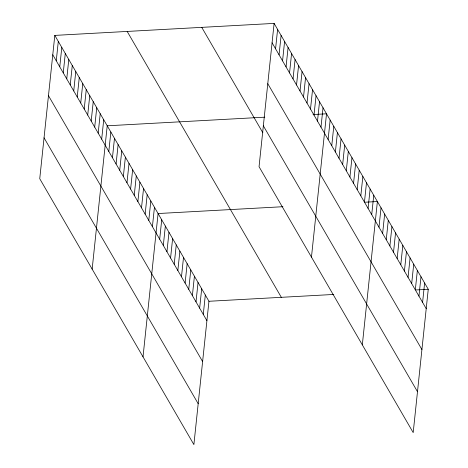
<?xml version="1.0" encoding="UTF-8"?>
<svg xmlns="http://www.w3.org/2000/svg" width="468" height="468" viewBox="0 0 468 468"><rect width="100%" height="100%" fill="white"/><g stroke="black" fill="none" stroke-linecap="round" stroke-linejoin="round"><path stroke-width="0.7" d="M54.809 35.398L39.745 178.718L193.887 444.6L208.95 301.281L54.809 35.398L274.113 23.4L428.255 289.282L413.191 432.602L259.05 166.719L274.113 23.4M56.265 60.811L58.301 41.424M59.758 66.842L61.794 47.449M63.25 72.868L65.292 53.475M66.748 78.893L68.784 59.506M70.241 84.919L72.277 65.532M73.733 90.944L75.769 71.557M77.226 96.975L79.267 77.583M80.724 103.001L82.76 83.608M84.217 109.026L86.252 89.64M87.709 115.052L89.745 95.665M91.201 121.077L93.243 101.691M94.7 127.103L96.736 107.716M98.192 133.134L100.228 113.742M101.685 139.16L103.721 119.773M92.155 269.118L107.219 125.798L264.794 117.175M108.81 151.451L110.852 132.064M112.443 157.722L114.484 138.329M116.082 163.987L118.117 144.6M119.714 170.253L121.75 150.866M123.347 176.524L125.383 157.131M126.98 182.789L129.016 163.402M130.613 189.054L132.649 169.668M134.246 195.326L136.282 175.933M137.879 201.591L139.914 182.204M141.511 207.856L143.547 188.469M145.144 214.128L147.186 194.735M148.777 220.393L150.819 201.006M152.41 226.658L154.452 207.271M143.021 356.862L158.085 213.537L282.924 206.71M159.682 239.195L161.717 219.802M163.314 245.46L165.35 226.073M166.947 251.725L168.983 232.339M170.58 257.997L172.616 238.604M174.213 264.262L176.249 244.875M177.846 270.527L179.882 251.141M181.479 276.799L183.514 257.406M185.112 283.064L187.147 263.677M188.744 289.329L190.786 269.942M192.377 295.601L194.419 276.208M196.01 301.866L198.052 282.479M199.643 308.131L201.685 288.744M203.276 314.402L205.317 295.01M275.57 48.812L277.606 29.425M279.063 54.844L281.104 35.451M282.555 60.869L284.597 41.482M286.053 66.895L288.089 47.508M289.546 72.92L291.582 53.533M293.038 78.946L295.08 59.559M296.531 84.977L298.572 65.584M300.029 91.003L302.065 71.616M303.521 97.028L305.557 77.641M307.014 103.054L309.055 83.667M310.506 109.079L312.548 89.692M314.005 115.11L316.04 95.718M317.497 121.136L319.533 101.749M320.99 127.161L323.025 107.775M311.46 257.119L326.524 113.8L313.039 114.537M328.115 139.458L330.156 120.065M331.753 145.724L333.789 126.337M335.386 151.989L337.422 132.602M339.019 158.254L341.055 138.867M342.652 164.525L344.688 145.133M346.285 170.791L348.321 151.404M349.918 177.056L351.954 157.669M353.551 183.327L355.586 163.935M357.183 189.593L359.219 170.206M360.816 195.858L362.858 176.471M364.449 202.129L366.491 182.736M368.082 208.395L370.124 189.008M371.715 214.66L373.756 195.273M362.326 344.863L377.389 201.538L365.327 202.199M378.986 227.196L381.022 207.81M382.619 233.462L384.655 214.075M386.252 239.733L388.288 220.34M389.885 245.998L391.921 226.611M393.518 252.264L395.554 232.877M397.151 258.529L399.186 239.142M400.784 264.8L402.819 245.407M404.416 271.066L406.458 251.679M408.049 277.331L410.091 257.944M411.682 283.602L413.724 264.209M415.315 289.868L417.357 270.481M418.954 296.133L420.989 276.746M422.586 302.404L424.622 283.011M208.95 301.281L333.789 294.448M416.192 289.938L428.255 289.282M272.078 42.787L426.219 308.669M267.778 83.684L421.92 349.567M263.349 125.822L417.491 391.704M201.743 27.36L262.87 132.801M127.179 31.438L281.321 297.32M52.773 54.785L206.914 320.668M48.473 95.683L202.615 361.565M44.045 137.82L198.186 403.703"/></g></svg>
